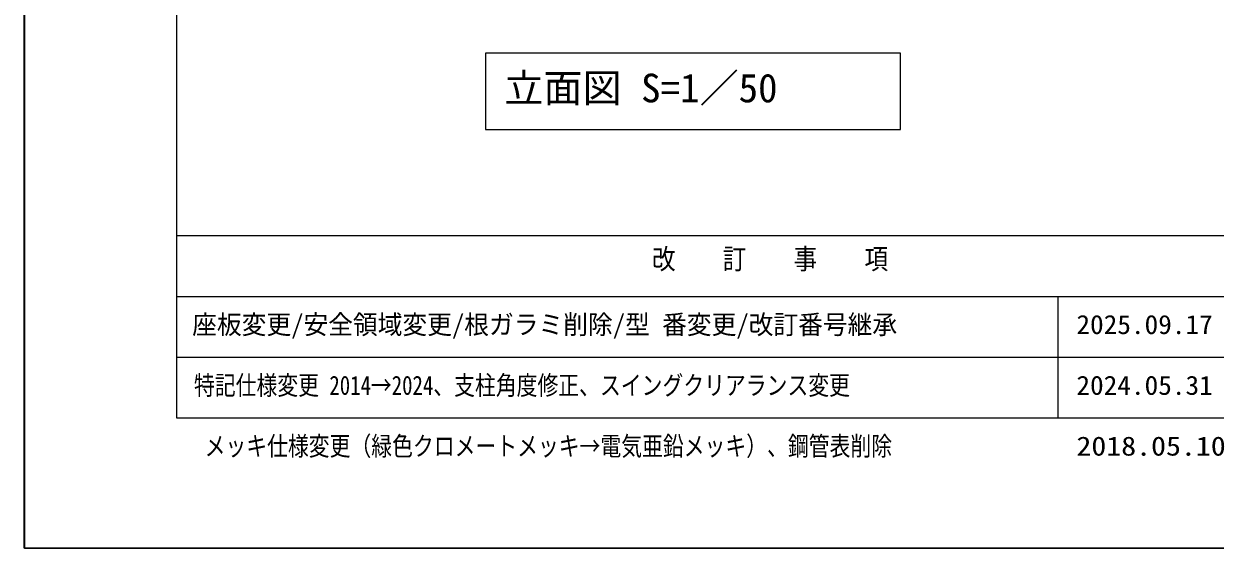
# Model space of a CAD drawing. Units: millimetres, scale not verified, with parts at other scales. Extents: x 0 to 420, y 0 to 297.
# Drawn here: x 0.2 to 137.4, y 0 to 60.4 of the extents above; entities that cross this region are included whole.
import ezdxf
from ezdxf.enums import TextEntityAlignment as Align

# ---------------------------------------------------------------- set-up
doc = ezdxf.new("R2010")
doc.units = ezdxf.units.MM
doc.header["$LTSCALE"] = 0.5
for name, color, linetype, lineweight in [('DEFPOINTS_3', 7, 'Continuous', 0), ('LY_2', 7, 'Continuous', 0), ('LY_5', 2, 'Continuous', 18)]:
    doc.layers.add(name, color=color, linetype=linetype, lineweight=lineweight)
doc.layers.add('LY_4', color=7, linetype='Continuous')
doc.styles.add('ＭＳ ゴシック', font='')
doc.styles.get('ＭＳ ゴシック').set_extended_font_data('MS Gothic')

msp = doc.modelspace()

# ---------------------------------------------------------------- linework, layer by layer
at = {"layer": 'DEFPOINTS_3'}
for p, q in [((0.2883, 296.9811), (0.2883, -0.0189)), ((0.2883, -0.0189), (420.2883, -0.0189))]:
    msp.add_line(p, q, dxfattribs=at)
at = {"layer": 'LY_2'}
for p, q in [((17.7883, 281.9811), (17.7883, 14.9811)), ((17.7883, 35.9811), (402.7883, 35.9811)), ((17.7883, 28.9811), (159.2883, 28.9811)), ((119.2883, 28.9811), (119.2883, 14.9811)), ((17.7883, 21.9811), (159.2883, 21.9811)), ((17.7883, 14.9811), (402.7883, 14.9811))]:
    msp.add_line(p, q, dxfattribs=at)
at = {"layer": 'LY_5', "color": 7, "lineweight": 0}
for p, q in [((0.1954, 297.0189), (0.1954, 0.0242)), ((0.1954, 0.0242), (420.3046, 0.0242))]:
    msp.add_line(p, q, dxfattribs=at)
at = {"layer": 'LY_5', "color": 7}
for p, q in [((101.1883, 56.9913), (53.3883, 56.9913)), ((53.3883, 56.9913), (53.3883, 48.1913)), ((101.1883, 48.1913), (101.1883, 56.9913)), ((53.3883, 48.1913), (101.1883, 48.1913))]:
    msp.add_line(p, q, dxfattribs=at)

# ---------------------------------------------------------------- texts
at = {"layer": 'LY_2', "style": 'ＭＳ ゴシック', "width": 0.85}
msp.add_text('改\u3000\u3000訂\u3000\u3000事\u3000\u3000項', height=2.346, dxfattribs=at).set_placement((72.5383, 31.4144), align=Align.BOTTOM_LEFT)
at = {"layer": 'LY_4', "style": 'ＭＳ ゴシック'}
for s, width, p in [('特記仕様変更 2014→2024、支柱角度修正、スイングクリアランス変更', 0.8, (19.7955, 16.9811)), ('2024.05.31', 1.05, (121.4312, 16.9811)), ('メッキ仕様変更（緑色クロメートメッキ→電気亜鉛メッキ）、鋼管表削除', 0.8, (21.0183, 9.9811)), ('2018.05.10', 1.15, (121.4312, 9.9811))]:
    msp.add_text(s, height=2.199, dxfattribs=dict(at, width=width)).set_placement(p, align=Align.BOTTOM_LEFT)
at = {"layer": 'LY_5', "color": 7, "style": 'ＭＳ ゴシック'}
msp.add_text('立面図 S=1／50', height=3.299, dxfattribs=at).set_placement((55.5459, 50.3413), align=Align.BOTTOM_LEFT)
for s, width, p in [('座板変更/安全領域変更/根ガラミ削除/型 番変更/改訂番号継承', 0.95, (19.588, 23.9811)), ('2025.09.17', 1.05, (121.4312, 23.9811))]:
    msp.add_text(s, height=2.199, dxfattribs=dict(at, width=width)).set_placement(p, align=Align.BOTTOM_LEFT)

doc.saveas('drawing.dxf')
